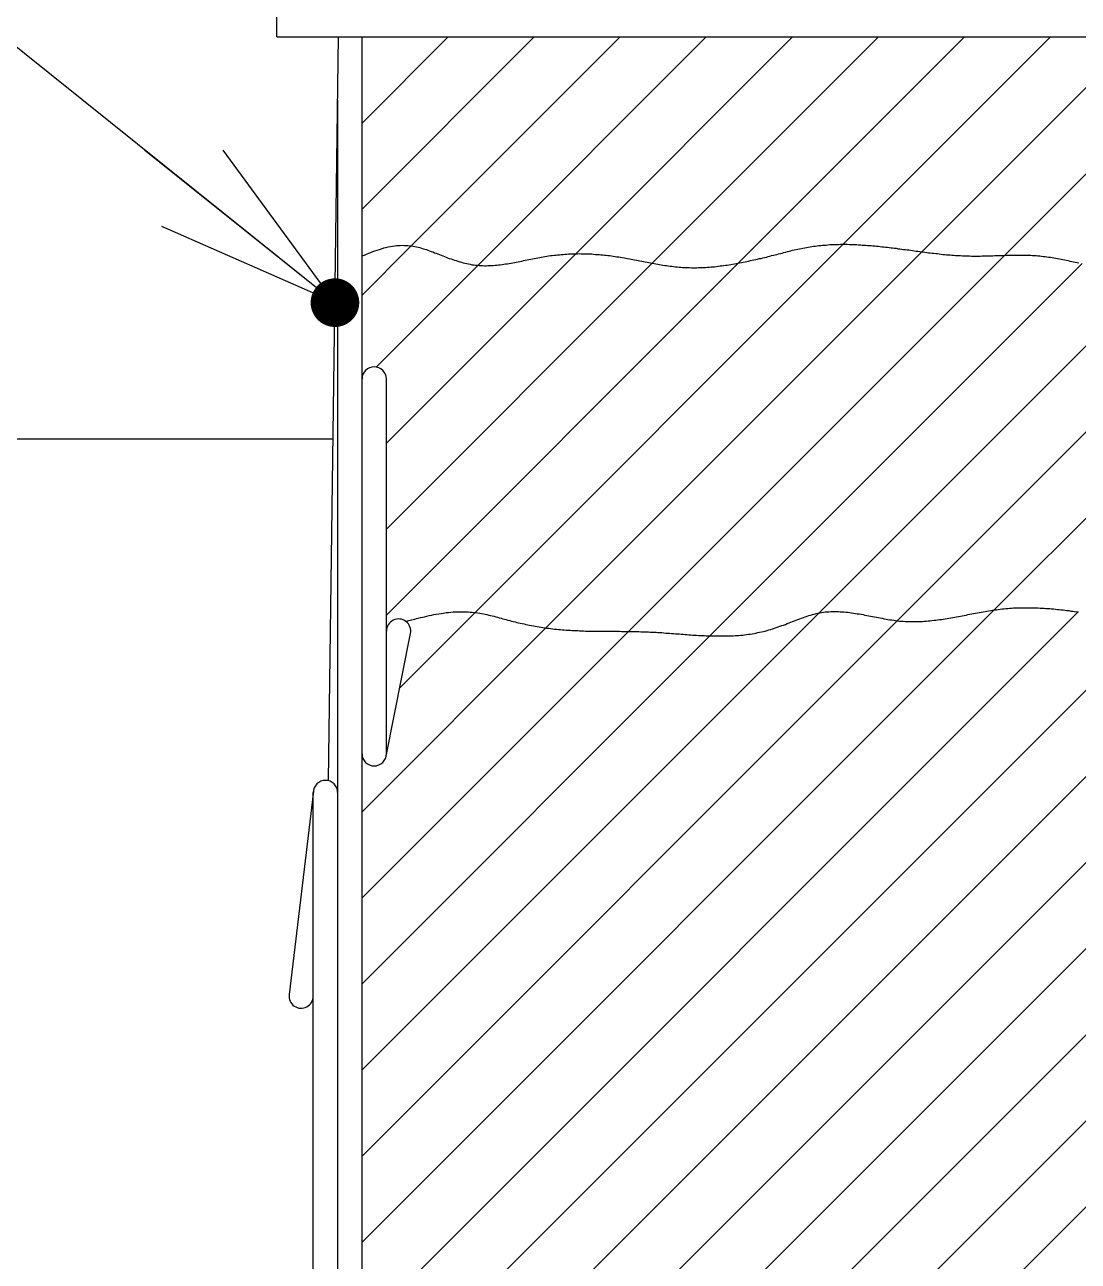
# Model space of a CAD drawing. Extents: x 443 to 1217, y -1921 to -677.
# Drawn here: x 712.98 to 724.5, y -1569.62 to -1556.09 of the extents above; entities that cross this region are included whole.
import ezdxf

# ---------------------------------------------------------------- set-up
doc = ezdxf.new("R2010")
doc.units = 0
doc.header["$MEASUREMENT"] = 0
doc.layers.get('0').update_dxf_attribs({"linetype": 'CONTINUOUS'})
for name, color, linetype in [('2', 2, 'CONTINUOUS'), ('3', 8, 'CONTINUOUS'), ('5', 7, 'CONTINUOUS')]:
    doc.layers.add(name, color=color, linetype=linetype)

msp = doc.modelspace()

# ---------------------------------------------------------------- linework, layer by layer
at = {"color": 7, "linetype": 'Continuous'}
msp.add_line((716.37, -1559.131), (707.864, -1552.312), dxfattribs=at)
at = {"color": 0}
for q in [(714.292, -1557.465), (715.146, -1557.464), (714.477, -1558.299)]:
    msp.add_line((716.37, -1559.131), q, dxfattribs=at)
at = {"color": 0, "const_width": 0.266}
msp.add_lwpolyline([(716.35, -1559.263, 1), (716.391, -1559, 1), (716.35, -1559.263)], format="xyb", dxfattribs=at)
at = {"layer": '2', "color": 8, "linetype": 'Continuous'}
for p, q in [((716.667, -1557.166), (717.609, -1556.224)), ((716.667, -1558.108), (718.551, -1556.224)), ((717.191, -1558.525), (719.493, -1556.224)), ((717.934, -1558.724), (720.434, -1556.224)), ((719.005, -1558.596), (721.376, -1556.224)), ((719.842, -1558.7), (722.318, -1556.224)), ((720.784, -1558.7), (723.26, -1556.224)), ((721.933, -1558.493), (724.202, -1556.224)), ((722.793, -1558.575), (725.144, -1556.224)), ((723.696, -1558.614), (726.086, -1556.224)), ((722.524, -1562.611), (726.685, -1558.45)), ((723.583, -1562.494), (727.624, -1558.453)), ((716.667, -1559.05), (717.191, -1558.525)), ((716.933, -1560.667), (719.005, -1558.596)), ((717.894, -1562.532), (721.933, -1558.493)), ((718.679, -1562.689), (722.793, -1558.575)), ((719.581, -1562.729), (723.696, -1558.614)), ((716.823, -1559.836), (717.934, -1558.724)), ((716.933, -1561.609), (719.842, -1558.7)), ((716.933, -1562.551), (720.784, -1558.7)), ((720.474, -1562.777), (724.547, -1558.704)), ((721.667, -1562.527), (725.516, -1558.677)), ((716.667, -1569.41), (723.583, -1562.494)), ((716.667, -1570.352), (724.504, -1562.515)), ((716.667, -1567.526), (721.667, -1562.527)), ((717.079, -1563.347), (717.894, -1562.532)), ((719.354, -1570.491), (727.305, -1562.54)), ((716.667, -1568.468), (722.524, -1562.611)), ((717.237, -1570.723), (725.329, -1562.632)), ((718.223, -1570.68), (726.354, -1562.549)), ((720.966, -1570.763), (729.055, -1562.674)), ((716.667, -1564.701), (718.679, -1562.689)), ((716.667, -1565.643), (719.581, -1562.729)), ((716.667, -1566.585), (720.474, -1562.777)), ((720.252, -1570.535), (728.053, -1562.734)), ((721.952, -1570.718), (729.055, -1563.616)), ((723.019, -1570.593), (729.055, -1564.558))]:
    msp.add_line(p, q, dxfattribs=at)
at = {"layer": '3', "color": 3, "linetype": 'Continuous'}
for p, q in [((715.735, -1556.224), (715.735, -1552.761)), ((715.735, -1556.224), (729.055, -1556.224)), ((716.299, -1564.359), (716.41, -1556.224)), ((716.667, -1577.003), (716.667, -1556.224)), ((716.401, -1577.003), (716.401, -1556.917)), ((716.933, -1564.067), (716.933, -1559.967)), ((716.931, -1564.093), (717.197, -1562.751)), ((716.135, -1564.475), (715.869, -1566.702)), ((716.134, -1576.479), (716.134, -1564.491))]:
    msp.add_line(p, q, dxfattribs=at)
at = {"layer": '3', "color": 3}
for p, q in [((716.667, -1558.623), (716.673, -1558.619)), ((716.673, -1558.619), (716.681, -1558.615)), ((716.681, -1558.615), (716.693, -1558.611)), ((716.693, -1558.611), (716.707, -1558.605)), ((716.707, -1558.605), (716.723, -1558.597)), ((716.723, -1558.597), (716.743, -1558.591)), ((716.743, -1558.591), (716.763, -1558.581)), ((716.763, -1558.581), (716.785, -1558.573)), ((716.785, -1558.573), (716.807, -1558.565)), ((716.807, -1558.565), (716.831, -1558.557)), ((716.831, -1558.557), (716.857, -1558.549)), ((716.857, -1558.549), (716.881, -1558.541)), ((716.881, -1558.541), (716.905, -1558.533)), ((716.905, -1558.533), (716.929, -1558.527)), ((716.929, -1558.527), (716.953, -1558.521)), ((716.953, -1558.521), (716.977, -1558.517)), ((716.977, -1558.517), (716.999, -1558.513)), ((716.999, -1558.513), (717.021, -1558.509)), ((717.021, -1558.509), (717.043, -1558.507)), ((717.043, -1558.507), (717.065, -1558.505)), ((717.065, -1558.505), (717.085, -1558.505)), ((717.085, -1558.505), (717.107, -1558.503)), ((717.107, -1558.503), (717.127, -1558.505)), ((717.127, -1558.505), (717.147, -1558.505)), ((717.147, -1558.505), (717.167, -1558.507)), ((717.167, -1558.507), (717.187, -1558.509)), ((717.187, -1558.509), (717.207, -1558.511)), ((717.207, -1558.511), (717.225, -1558.513)), ((717.225, -1558.513), (717.245, -1558.517)), ((717.245, -1558.517), (717.263, -1558.521)), ((717.263, -1558.521), (717.281, -1558.525)), ((717.281, -1558.525), (717.299, -1558.529)), ((717.299, -1558.529), (717.319, -1558.535)), ((717.319, -1558.535), (717.336, -1558.541)), ((717.336, -1558.541), (717.354, -1558.545)), ((717.354, -1558.545), (717.372, -1558.551)), ((717.372, -1558.551), (717.388, -1558.557)), ((717.388, -1558.557), (717.406, -1558.565)), ((717.406, -1558.565), (717.424, -1558.571)), ((717.424, -1558.571), (717.442, -1558.577)), ((717.442, -1558.577), (717.46, -1558.585)), ((717.46, -1558.585), (717.478, -1558.591)), ((717.478, -1558.591), (717.496, -1558.599)), ((717.496, -1558.599), (717.514, -1558.605)), ((717.514, -1558.605), (717.532, -1558.613)), ((717.532, -1558.613), (717.55, -1558.619)), ((717.55, -1558.619), (717.568, -1558.627)), ((718.669, -1558.627), (718.689, -1558.623)), ((718.689, -1558.623), (718.709, -1558.621)), ((718.709, -1558.621), (718.729, -1558.617)), ((718.729, -1558.617), (718.749, -1558.615)), ((718.749, -1558.615), (718.769, -1558.613)), ((718.769, -1558.613), (718.787, -1558.611)), ((718.787, -1558.611), (718.807, -1558.609)), ((718.807, -1558.609), (718.827, -1558.607)), ((718.827, -1558.607), (718.847, -1558.605)), ((718.847, -1558.605), (718.867, -1558.603)), ((718.867, -1558.603), (718.887, -1558.601)), ((718.887, -1558.601), (718.907, -1558.601)), ((718.907, -1558.601), (718.925, -1558.599)), ((718.925, -1558.599), (718.945, -1558.599)), ((718.945, -1558.599), (718.965, -1558.597)), ((718.965, -1558.597), (718.985, -1558.597)), ((718.985, -1558.597), (719.005, -1558.597)), ((719.005, -1558.597), (719.025, -1558.597)), ((719.025, -1558.597), (719.045, -1558.595)), ((719.045, -1558.595), (719.063, -1558.597)), ((719.063, -1558.597), (719.083, -1558.597)), ((719.083, -1558.597), (719.103, -1558.597)), ((719.103, -1558.597), (719.123, -1558.597)), ((719.123, -1558.597), (719.143, -1558.597)), ((719.143, -1558.597), (719.163, -1558.599)), ((719.163, -1558.599), (719.183, -1558.599)), ((719.183, -1558.599), (719.201, -1558.601)), ((719.201, -1558.601), (719.221, -1558.603)), ((719.221, -1558.603), (719.241, -1558.603)), ((719.241, -1558.603), (719.261, -1558.605)), ((719.261, -1558.605), (719.281, -1558.607)), ((719.281, -1558.607), (719.301, -1558.609)), ((719.301, -1558.609), (719.319, -1558.611)), ((719.319, -1558.611), (719.338, -1558.613)), ((719.338, -1558.613), (719.358, -1558.615)), ((719.358, -1558.615), (719.378, -1558.617)), ((719.378, -1558.617), (719.396, -1558.621)), ((719.396, -1558.621), (719.416, -1558.623)), ((719.416, -1558.623), (719.436, -1558.625)), ((721.111, -1558.627), (721.129, -1558.623)), ((721.129, -1558.623), (721.149, -1558.617)), ((721.149, -1558.617), (721.169, -1558.613)), ((721.169, -1558.613), (721.187, -1558.607)), ((721.187, -1558.607), (721.207, -1558.603)), ((721.207, -1558.603), (721.225, -1558.599)), ((721.225, -1558.599), (721.245, -1558.593)), ((721.245, -1558.593), (721.263, -1558.589)), ((721.263, -1558.589), (721.283, -1558.583)), ((721.283, -1558.583), (721.303, -1558.579)), ((721.303, -1558.579), (721.321, -1558.573)), ((721.321, -1558.573), (721.341, -1558.569)), ((721.341, -1558.569), (721.358, -1558.565)), ((721.358, -1558.565), (721.378, -1558.559)), ((721.378, -1558.559), (721.396, -1558.555)), ((721.396, -1558.555), (721.416, -1558.551)), ((721.416, -1558.551), (721.436, -1558.547)), ((721.436, -1558.547), (721.454, -1558.543)), ((721.454, -1558.543), (721.474, -1558.539)), ((721.474, -1558.539), (721.492, -1558.535)), ((721.492, -1558.535), (721.512, -1558.531)), ((721.512, -1558.531), (721.532, -1558.527)), ((721.532, -1558.527), (721.55, -1558.525)), ((721.55, -1558.525), (721.57, -1558.521)), ((721.57, -1558.521), (721.59, -1558.517)), ((721.59, -1558.517), (721.608, -1558.515)), ((721.608, -1558.515), (721.628, -1558.513)), ((721.628, -1558.513), (721.648, -1558.509)), ((721.648, -1558.509), (721.666, -1558.507)), ((721.666, -1558.507), (721.686, -1558.505)), ((721.686, -1558.505), (721.706, -1558.503)), ((721.706, -1558.503), (721.726, -1558.501)), ((721.726, -1558.501), (721.744, -1558.501)), ((721.744, -1558.501), (721.764, -1558.499)), ((721.764, -1558.499), (721.784, -1558.497)), ((721.784, -1558.497), (721.804, -1558.497)), ((721.804, -1558.497), (721.824, -1558.495)), ((721.824, -1558.495), (721.842, -1558.495)), ((721.842, -1558.495), (721.862, -1558.495)), ((721.862, -1558.495), (721.882, -1558.495)), ((721.882, -1558.495), (721.902, -1558.493)), ((721.902, -1558.493), (721.922, -1558.493)), ((721.922, -1558.493), (721.942, -1558.493)), ((721.942, -1558.493), (721.96, -1558.493)), ((721.96, -1558.493), (721.98, -1558.493)), ((721.98, -1558.493), (722, -1558.495)), ((722, -1558.495), (722.02, -1558.495)), ((722.02, -1558.495), (722.04, -1558.495)), ((722.04, -1558.495), (722.06, -1558.497)), ((722.06, -1558.497), (722.08, -1558.497)), ((722.08, -1558.497), (722.1, -1558.499)), ((722.1, -1558.499), (722.12, -1558.499)), ((722.12, -1558.499), (722.138, -1558.501)), ((722.138, -1558.501), (722.158, -1558.501)), ((722.158, -1558.501), (722.178, -1558.503)), ((722.178, -1558.503), (722.198, -1558.505)), ((722.198, -1558.505), (722.218, -1558.507)), ((722.218, -1558.507), (722.238, -1558.507)), ((722.238, -1558.507), (722.258, -1558.509)), ((722.258, -1558.509), (722.278, -1558.511)), ((722.278, -1558.511), (722.298, -1558.513)), ((722.298, -1558.513), (722.318, -1558.515)), ((722.318, -1558.515), (722.336, -1558.517)), ((722.336, -1558.517), (722.355, -1558.519)), ((722.355, -1558.519), (722.375, -1558.521)), ((722.375, -1558.521), (722.395, -1558.523)), ((722.395, -1558.523), (722.415, -1558.525)), ((722.415, -1558.525), (722.435, -1558.529)), ((722.435, -1558.529), (722.455, -1558.531)), ((722.455, -1558.531), (722.473, -1558.533)), ((722.473, -1558.533), (722.493, -1558.535)), ((722.493, -1558.535), (722.513, -1558.537)), ((722.513, -1558.537), (722.533, -1558.541)), ((722.533, -1558.541), (722.553, -1558.543)), ((722.553, -1558.543), (722.573, -1558.545)), ((722.573, -1558.545), (722.591, -1558.549)), ((722.591, -1558.549), (722.611, -1558.551)), ((722.611, -1558.551), (722.631, -1558.553)), ((722.631, -1558.553), (722.651, -1558.555)), ((722.651, -1558.555), (722.671, -1558.559)), ((722.671, -1558.559), (722.689, -1558.561)), ((722.689, -1558.561), (722.709, -1558.563)), ((722.709, -1558.563), (722.729, -1558.567)), ((722.729, -1558.567), (722.749, -1558.569)), ((722.749, -1558.569), (722.769, -1558.571)), ((722.769, -1558.571), (722.787, -1558.575)), ((722.787, -1558.575), (722.807, -1558.577)), ((722.807, -1558.577), (722.827, -1558.579)), ((722.827, -1558.579), (722.847, -1558.581)), ((722.847, -1558.581), (722.865, -1558.585)), ((722.865, -1558.585), (722.885, -1558.587)), ((722.885, -1558.587), (722.905, -1558.589)), ((722.905, -1558.589), (722.925, -1558.591)), ((722.925, -1558.591), (722.945, -1558.593)), ((722.945, -1558.593), (722.963, -1558.595)), ((722.963, -1558.595), (722.983, -1558.599)), ((722.983, -1558.599), (723.003, -1558.601)), ((723.003, -1558.601), (723.023, -1558.603)), ((723.023, -1558.603), (723.041, -1558.605)), ((723.041, -1558.605), (723.061, -1558.607)), ((723.061, -1558.607), (723.081, -1558.607)), ((723.081, -1558.607), (723.101, -1558.609)), ((723.101, -1558.609), (723.119, -1558.611)), ((723.119, -1558.611), (723.139, -1558.613)), ((723.139, -1558.613), (723.159, -1558.615)), ((723.159, -1558.615), (723.179, -1558.615)), ((723.179, -1558.615), (723.199, -1558.617)), ((723.199, -1558.617), (723.217, -1558.617)), ((723.217, -1558.617), (723.237, -1558.619)), ((723.237, -1558.619), (723.257, -1558.619)), ((723.257, -1558.619), (723.277, -1558.621)), ((723.277, -1558.621), (723.297, -1558.621)), ((723.297, -1558.621), (723.315, -1558.621)), ((723.315, -1558.621), (723.335, -1558.623)), ((723.335, -1558.623), (723.355, -1558.623)), ((723.355, -1558.623), (723.374, -1558.623)), ((723.374, -1558.623), (723.394, -1558.623)), ((723.394, -1558.623), (723.412, -1558.623)), ((723.412, -1558.623), (723.432, -1558.623)), ((723.432, -1558.623), (723.452, -1558.621)), ((723.452, -1558.621), (723.472, -1558.621)), ((723.472, -1558.621), (723.492, -1558.621)), ((723.492, -1558.621), (723.512, -1558.621)), ((723.512, -1558.621), (723.532, -1558.619)), ((723.532, -1558.619), (723.55, -1558.619)), ((723.55, -1558.619), (723.57, -1558.619)), ((723.57, -1558.619), (723.59, -1558.617)), ((723.59, -1558.617), (723.61, -1558.617)), ((723.61, -1558.617), (723.63, -1558.617)), ((723.63, -1558.617), (723.65, -1558.615)), ((723.65, -1558.615), (723.67, -1558.615)), ((723.67, -1558.615), (723.688, -1558.615)), ((723.688, -1558.615), (723.708, -1558.613)), ((723.708, -1558.613), (723.728, -1558.613)), ((723.728, -1558.613), (723.748, -1558.613)), ((723.748, -1558.613), (723.768, -1558.613)), ((723.768, -1558.613), (723.788, -1558.611)), ((723.788, -1558.611), (723.808, -1558.611)), ((723.808, -1558.611), (723.826, -1558.611)), ((723.826, -1558.611), (723.846, -1558.611)), ((723.846, -1558.611), (723.866, -1558.611)), ((723.866, -1558.611), (723.886, -1558.611)), ((723.886, -1558.611), (723.906, -1558.611)), ((723.906, -1558.611), (723.926, -1558.611)), ((723.926, -1558.611), (723.944, -1558.613)), ((723.944, -1558.613), (723.964, -1558.613)), ((723.964, -1558.613), (723.984, -1558.613)), ((723.984, -1558.613), (724.004, -1558.615)), ((724.004, -1558.615), (724.024, -1558.615)), ((724.024, -1558.615), (724.044, -1558.617)), ((724.044, -1558.617), (724.062, -1558.619)), ((724.062, -1558.619), (724.082, -1558.621)), ((724.082, -1558.621), (724.102, -1558.623)), ((724.102, -1558.623), (724.122, -1558.625)), ((717.568, -1558.627), (717.586, -1558.633)), ((717.586, -1558.633), (717.604, -1558.641)), ((717.604, -1558.641), (717.622, -1558.647)), ((717.622, -1558.647), (717.642, -1558.652)), ((717.642, -1558.652), (717.66, -1558.66)), ((717.66, -1558.66), (717.678, -1558.666)), ((717.678, -1558.666), (717.698, -1558.672)), ((717.698, -1558.672), (717.716, -1558.678)), ((717.716, -1558.678), (717.736, -1558.684)), ((717.736, -1558.684), (717.754, -1558.69)), ((717.754, -1558.69), (717.774, -1558.694)), ((717.774, -1558.694), (717.792, -1558.7)), ((717.792, -1558.7), (717.812, -1558.704)), ((717.812, -1558.704), (717.832, -1558.708)), ((717.832, -1558.708), (717.85, -1558.712)), ((717.85, -1558.712), (717.87, -1558.716)), ((717.87, -1558.716), (717.89, -1558.718)), ((717.89, -1558.718), (717.908, -1558.72)), ((717.908, -1558.72), (717.928, -1558.722)), ((717.928, -1558.722), (717.948, -1558.724)), ((717.948, -1558.724), (717.966, -1558.726)), ((717.966, -1558.726), (717.986, -1558.726)), ((717.986, -1558.726), (718.006, -1558.728)), ((718.006, -1558.728), (718.024, -1558.728)), ((718.024, -1558.728), (718.044, -1558.726)), ((718.044, -1558.726), (718.064, -1558.726)), ((718.064, -1558.726), (718.084, -1558.726)), ((718.084, -1558.726), (718.102, -1558.724)), ((718.102, -1558.724), (718.122, -1558.722)), ((718.122, -1558.722), (718.142, -1558.72)), ((718.142, -1558.72), (718.16, -1558.718)), ((718.16, -1558.718), (718.18, -1558.716)), ((718.18, -1558.716), (718.2, -1558.714)), ((718.2, -1558.714), (718.22, -1558.712)), ((718.22, -1558.712), (718.238, -1558.708)), ((718.238, -1558.708), (718.258, -1558.706)), ((718.258, -1558.706), (718.278, -1558.702)), ((718.278, -1558.702), (718.298, -1558.698)), ((718.298, -1558.698), (718.318, -1558.696)), ((718.318, -1558.696), (718.335, -1558.692)), ((718.335, -1558.692), (718.355, -1558.688)), ((718.355, -1558.688), (718.375, -1558.684)), ((718.375, -1558.684), (718.395, -1558.68)), ((718.395, -1558.68), (718.415, -1558.676)), ((718.415, -1558.676), (718.433, -1558.672)), ((718.433, -1558.672), (718.453, -1558.668)), ((718.453, -1558.668), (718.473, -1558.664)), ((718.473, -1558.664), (718.493, -1558.66)), ((718.493, -1558.66), (718.513, -1558.656)), ((718.513, -1558.656), (718.531, -1558.652)), ((718.531, -1558.652), (718.551, -1558.648)), ((718.551, -1558.648), (718.571, -1558.645)), ((718.571, -1558.645), (718.591, -1558.641)), ((718.591, -1558.641), (718.611, -1558.637)), ((718.611, -1558.637), (718.631, -1558.633)), ((718.631, -1558.633), (718.649, -1558.631)), ((718.649, -1558.631), (718.669, -1558.627)), ((719.436, -1558.625), (719.456, -1558.629)), ((719.456, -1558.629), (719.476, -1558.631)), ((719.476, -1558.631), (719.494, -1558.635)), ((719.494, -1558.635), (719.514, -1558.639)), ((719.514, -1558.639), (719.534, -1558.641)), ((719.534, -1558.641), (719.552, -1558.645)), ((719.552, -1558.645), (719.572, -1558.648)), ((719.572, -1558.648), (719.592, -1558.652)), ((719.592, -1558.652), (719.612, -1558.656)), ((719.612, -1558.656), (719.63, -1558.658)), ((719.63, -1558.658), (719.65, -1558.662)), ((719.65, -1558.662), (719.67, -1558.666)), ((719.67, -1558.666), (719.688, -1558.67)), ((719.688, -1558.67), (719.708, -1558.674)), ((719.708, -1558.674), (719.728, -1558.678)), ((719.728, -1558.678), (719.748, -1558.682)), ((719.748, -1558.682), (719.766, -1558.686)), ((719.766, -1558.686), (719.786, -1558.69)), ((719.786, -1558.69), (719.806, -1558.692)), ((719.806, -1558.692), (719.824, -1558.696)), ((719.824, -1558.696), (719.844, -1558.7)), ((719.844, -1558.7), (719.864, -1558.704)), ((719.864, -1558.704), (719.882, -1558.708)), ((719.882, -1558.708), (719.902, -1558.71)), ((719.902, -1558.71), (719.922, -1558.714)), ((719.922, -1558.714), (719.94, -1558.718)), ((719.94, -1558.718), (719.96, -1558.72)), ((719.96, -1558.72), (719.98, -1558.724)), ((719.98, -1558.724), (720, -1558.726)), ((720, -1558.726), (720.018, -1558.73)), ((720.018, -1558.73), (720.038, -1558.732)), ((720.038, -1558.732), (720.058, -1558.734)), ((720.058, -1558.734), (720.076, -1558.736)), ((720.076, -1558.736), (720.096, -1558.738)), ((720.096, -1558.738), (720.116, -1558.74)), ((720.116, -1558.74), (720.136, -1558.742)), ((720.136, -1558.742), (720.154, -1558.744)), ((720.154, -1558.744), (720.174, -1558.746)), ((720.174, -1558.746), (720.194, -1558.746)), ((720.194, -1558.746), (720.214, -1558.748)), ((720.214, -1558.748), (720.232, -1558.748)), ((720.232, -1558.748), (720.252, -1558.748)), ((720.252, -1558.748), (720.272, -1558.75)), ((720.272, -1558.75), (720.292, -1558.75)), ((720.292, -1558.75), (720.31, -1558.75)), ((720.31, -1558.75), (720.33, -1558.75)), ((720.33, -1558.75), (720.349, -1558.748)), ((720.349, -1558.748), (720.369, -1558.748)), ((720.369, -1558.748), (720.389, -1558.748)), ((720.389, -1558.748), (720.407, -1558.746)), ((720.407, -1558.746), (720.427, -1558.746)), ((720.427, -1558.746), (720.447, -1558.744)), ((720.447, -1558.744), (720.467, -1558.742)), ((720.467, -1558.742), (720.487, -1558.74)), ((720.487, -1558.74), (720.505, -1558.74)), ((720.505, -1558.74), (720.525, -1558.738)), ((720.525, -1558.738), (720.545, -1558.736)), ((720.545, -1558.736), (720.565, -1558.732)), ((720.565, -1558.732), (720.585, -1558.73)), ((720.585, -1558.73), (720.603, -1558.728)), ((720.603, -1558.728), (720.623, -1558.726)), ((720.623, -1558.726), (720.643, -1558.722)), ((720.643, -1558.722), (720.663, -1558.72)), ((720.663, -1558.72), (720.683, -1558.716)), ((720.683, -1558.716), (720.701, -1558.714)), ((720.701, -1558.714), (720.721, -1558.71)), ((720.721, -1558.71), (720.741, -1558.708)), ((720.741, -1558.708), (720.761, -1558.704)), ((720.761, -1558.704), (720.781, -1558.7)), ((720.781, -1558.7), (720.799, -1558.696)), ((720.799, -1558.696), (720.819, -1558.692)), ((720.819, -1558.692), (720.839, -1558.688)), ((720.839, -1558.688), (720.859, -1558.684)), ((720.859, -1558.684), (720.877, -1558.68)), ((720.877, -1558.68), (720.897, -1558.676)), ((720.897, -1558.676), (720.917, -1558.672)), ((720.917, -1558.672), (720.937, -1558.668)), ((720.937, -1558.668), (720.955, -1558.664)), ((720.955, -1558.664), (720.975, -1558.66)), ((720.975, -1558.66), (720.995, -1558.654)), ((720.995, -1558.654), (721.013, -1558.65)), ((721.013, -1558.65), (721.033, -1558.647)), ((721.033, -1558.647), (721.053, -1558.641)), ((721.053, -1558.641), (721.071, -1558.637)), ((721.071, -1558.637), (721.091, -1558.633)), ((721.091, -1558.633), (721.111, -1558.627)), ((724.122, -1558.625), (724.142, -1558.627)), ((724.142, -1558.627), (724.16, -1558.629)), ((724.16, -1558.629), (724.18, -1558.633)), ((724.18, -1558.633), (724.2, -1558.635)), ((724.2, -1558.635), (724.22, -1558.639)), ((724.22, -1558.639), (724.238, -1558.641)), ((724.238, -1558.641), (724.258, -1558.645)), ((724.258, -1558.645), (724.278, -1558.648)), ((724.278, -1558.648), (724.298, -1558.652)), ((724.298, -1558.652), (724.316, -1558.654)), ((724.316, -1558.654), (724.336, -1558.658)), ((724.336, -1558.658), (724.356, -1558.662)), ((724.356, -1558.662), (724.373, -1558.666)), ((724.373, -1558.666), (724.393, -1558.67)), ((724.393, -1558.67), (724.413, -1558.676)), ((724.413, -1558.676), (724.433, -1558.68)), ((724.433, -1558.68), (724.451, -1558.684)), ((724.451, -1558.684), (724.471, -1558.688)), ((724.471, -1558.688), (724.491, -1558.692)), ((724.491, -1558.692), (724.509, -1558.696)), ((717.428, -1562.551), (717.454, -1562.545)), ((717.454, -1562.545), (717.48, -1562.541)), ((717.48, -1562.541), (717.506, -1562.535)), ((717.506, -1562.535), (717.534, -1562.531)), ((717.534, -1562.531), (717.56, -1562.527)), ((717.56, -1562.527), (717.586, -1562.523)), ((717.586, -1562.523), (717.612, -1562.521)), ((717.612, -1562.521), (717.638, -1562.517)), ((717.638, -1562.517), (717.664, -1562.515)), ((717.664, -1562.515), (717.688, -1562.515)), ((717.688, -1562.515), (717.714, -1562.513)), ((717.714, -1562.513), (717.738, -1562.513)), ((717.738, -1562.513), (717.76, -1562.513)), ((717.76, -1562.513), (717.784, -1562.513)), ((717.784, -1562.513), (717.806, -1562.513)), ((717.806, -1562.513), (717.828, -1562.515)), ((717.828, -1562.515), (717.85, -1562.517)), ((717.85, -1562.517), (717.872, -1562.519)), ((717.872, -1562.519), (717.894, -1562.521)), ((717.894, -1562.521), (717.914, -1562.523)), ((717.914, -1562.523), (717.934, -1562.525)), ((717.934, -1562.525), (717.956, -1562.529)), ((717.956, -1562.529), (717.976, -1562.533)), ((717.976, -1562.533), (717.996, -1562.537)), ((717.996, -1562.537), (718.016, -1562.541)), ((718.016, -1562.541), (718.034, -1562.545)), ((718.034, -1562.545), (718.054, -1562.549)), ((721.576, -1562.549), (721.596, -1562.543)), ((721.596, -1562.543), (721.616, -1562.539)), ((721.616, -1562.539), (721.636, -1562.533)), ((721.636, -1562.533), (721.656, -1562.529)), ((721.656, -1562.529), (721.676, -1562.525)), ((721.676, -1562.525), (721.696, -1562.521)), ((721.696, -1562.521), (721.716, -1562.519)), ((721.716, -1562.519), (721.736, -1562.515)), ((721.736, -1562.515), (721.756, -1562.513)), ((721.756, -1562.513), (721.776, -1562.513)), ((721.776, -1562.513), (721.798, -1562.511)), ((721.798, -1562.511), (721.818, -1562.511)), ((721.818, -1562.511), (721.838, -1562.511)), ((721.838, -1562.511), (721.858, -1562.511)), ((721.858, -1562.511), (721.88, -1562.511)), ((721.88, -1562.511), (721.9, -1562.513)), ((721.9, -1562.513), (721.92, -1562.513)), ((721.92, -1562.513), (721.94, -1562.515)), ((721.94, -1562.515), (721.962, -1562.517)), ((721.962, -1562.517), (721.982, -1562.519)), ((721.982, -1562.519), (722.004, -1562.521)), ((722.004, -1562.521), (722.024, -1562.525)), ((722.024, -1562.525), (722.044, -1562.527)), ((722.044, -1562.527), (722.066, -1562.531)), ((722.066, -1562.531), (722.086, -1562.535)), ((722.086, -1562.535), (722.108, -1562.537)), ((722.108, -1562.537), (722.128, -1562.541)), ((722.128, -1562.541), (722.15, -1562.545)), ((722.15, -1562.545), (722.17, -1562.549)), ((723.277, -1562.549), (723.297, -1562.545)), ((723.297, -1562.545), (723.319, -1562.541)), ((723.319, -1562.541), (723.339, -1562.537)), ((723.339, -1562.537), (723.358, -1562.533)), ((723.358, -1562.533), (723.38, -1562.529)), ((723.38, -1562.529), (723.4, -1562.525)), ((723.4, -1562.525), (723.42, -1562.521)), ((723.42, -1562.521), (723.442, -1562.517)), ((723.442, -1562.517), (723.462, -1562.513)), ((723.462, -1562.513), (723.484, -1562.511)), ((723.484, -1562.511), (723.504, -1562.507)), ((723.504, -1562.507), (723.524, -1562.503)), ((723.524, -1562.503), (723.546, -1562.499)), ((723.546, -1562.499), (723.566, -1562.497)), ((723.566, -1562.497), (723.586, -1562.493)), ((723.586, -1562.493), (723.608, -1562.491)), ((723.608, -1562.491), (723.628, -1562.487)), ((723.628, -1562.487), (723.65, -1562.485)), ((723.65, -1562.485), (723.67, -1562.483)), ((723.67, -1562.483), (723.69, -1562.481)), ((723.69, -1562.481), (723.712, -1562.479)), ((723.712, -1562.479), (723.732, -1562.477)), ((723.732, -1562.477), (723.754, -1562.475)), ((723.754, -1562.475), (723.774, -1562.473)), ((723.774, -1562.473), (723.794, -1562.471)), ((723.794, -1562.471), (723.816, -1562.471)), ((723.816, -1562.471), (723.836, -1562.469)), ((723.836, -1562.469), (723.858, -1562.469)), ((723.858, -1562.469), (723.878, -1562.469)), ((723.878, -1562.469), (723.9, -1562.469)), ((723.9, -1562.469), (723.92, -1562.469)), ((723.92, -1562.469), (723.94, -1562.469)), ((723.94, -1562.469), (723.962, -1562.469)), ((723.962, -1562.469), (723.982, -1562.469)), ((723.982, -1562.469), (724.004, -1562.469)), ((724.004, -1562.469), (724.024, -1562.469)), ((724.024, -1562.469), (724.046, -1562.471)), ((724.046, -1562.471), (724.066, -1562.471)), ((724.066, -1562.471), (724.088, -1562.473)), ((724.088, -1562.473), (724.108, -1562.473)), ((724.108, -1562.473), (724.13, -1562.475)), ((724.13, -1562.475), (724.15, -1562.477)), ((724.15, -1562.477), (724.172, -1562.477)), ((724.172, -1562.477), (724.192, -1562.479)), ((724.192, -1562.479), (724.212, -1562.481)), ((724.212, -1562.481), (724.234, -1562.483)), ((724.234, -1562.483), (724.254, -1562.485)), ((724.254, -1562.485), (724.276, -1562.487)), ((724.276, -1562.487), (724.296, -1562.489)), ((724.296, -1562.489), (724.318, -1562.491)), ((724.318, -1562.491), (724.338, -1562.493)), ((724.338, -1562.493), (724.36, -1562.497)), ((724.36, -1562.497), (724.379, -1562.499)), ((724.379, -1562.499), (724.401, -1562.501)), ((724.401, -1562.501), (724.421, -1562.505)), ((724.421, -1562.505), (724.443, -1562.507)), ((724.443, -1562.507), (724.463, -1562.509)), ((724.463, -1562.509), (724.485, -1562.513)), ((724.485, -1562.513), (724.505, -1562.515)), ((717.147, -1562.619), (717.151, -1562.617)), ((717.151, -1562.617), (717.159, -1562.615)), ((717.159, -1562.615), (717.169, -1562.611)), ((717.169, -1562.611), (717.179, -1562.609)), ((717.179, -1562.609), (717.193, -1562.605)), ((717.193, -1562.605), (717.209, -1562.601)), ((717.209, -1562.601), (717.225, -1562.597)), ((717.225, -1562.597), (717.243, -1562.593)), ((717.243, -1562.593), (717.263, -1562.587)), ((717.263, -1562.587), (717.283, -1562.583)), ((717.283, -1562.583), (717.305, -1562.577)), ((717.305, -1562.577), (717.328, -1562.571)), ((717.328, -1562.571), (717.352, -1562.567)), ((717.352, -1562.567), (717.376, -1562.561)), ((717.376, -1562.561), (717.402, -1562.555)), ((717.402, -1562.555), (717.428, -1562.551)), ((718.054, -1562.549), (718.074, -1562.553)), ((718.074, -1562.553), (718.092, -1562.559)), ((718.092, -1562.559), (718.112, -1562.563)), ((718.112, -1562.563), (718.13, -1562.567)), ((718.13, -1562.567), (718.15, -1562.573)), ((718.15, -1562.573), (718.168, -1562.579)), ((718.168, -1562.579), (718.188, -1562.583)), ((718.188, -1562.583), (718.206, -1562.589)), ((718.206, -1562.589), (718.226, -1562.593)), ((718.226, -1562.593), (718.244, -1562.599)), ((718.244, -1562.599), (718.264, -1562.605)), ((718.264, -1562.605), (718.284, -1562.609)), ((718.284, -1562.609), (718.302, -1562.615)), ((718.302, -1562.615), (718.322, -1562.619)), ((718.322, -1562.619), (718.341, -1562.625)), ((718.341, -1562.625), (718.361, -1562.629)), ((718.361, -1562.629), (718.379, -1562.635)), ((718.379, -1562.635), (718.399, -1562.639)), ((718.399, -1562.639), (718.421, -1562.643)), ((718.421, -1562.643), (718.441, -1562.647)), ((718.441, -1562.647), (718.461, -1562.653)), ((718.461, -1562.653), (718.481, -1562.657)), ((718.481, -1562.657), (718.501, -1562.661)), ((718.501, -1562.661), (718.521, -1562.665)), ((718.521, -1562.665), (718.543, -1562.668)), ((718.543, -1562.668), (718.563, -1562.672)), ((718.563, -1562.672), (718.585, -1562.676)), ((718.585, -1562.676), (718.605, -1562.678)), ((718.605, -1562.678), (718.625, -1562.682)), ((721.199, -1562.686), (721.219, -1562.68)), ((721.219, -1562.68), (721.239, -1562.672)), ((721.239, -1562.672), (721.259, -1562.665)), ((721.259, -1562.665), (721.279, -1562.659)), ((721.279, -1562.659), (721.299, -1562.651)), ((721.299, -1562.651), (721.319, -1562.643)), ((721.319, -1562.643), (721.339, -1562.635)), ((721.339, -1562.635), (721.358, -1562.627)), ((721.358, -1562.627), (721.378, -1562.619)), ((721.378, -1562.619), (721.398, -1562.613)), ((721.398, -1562.613), (721.416, -1562.605)), ((721.416, -1562.605), (721.436, -1562.597)), ((721.436, -1562.597), (721.456, -1562.589)), ((721.456, -1562.589), (721.476, -1562.583)), ((721.476, -1562.583), (721.496, -1562.575)), ((721.496, -1562.575), (721.516, -1562.569)), ((721.516, -1562.569), (721.536, -1562.561)), ((721.536, -1562.561), (721.556, -1562.555)), ((721.556, -1562.555), (721.576, -1562.549)), ((722.17, -1562.549), (722.19, -1562.553)), ((722.19, -1562.553), (722.212, -1562.557)), ((722.212, -1562.557), (722.232, -1562.561)), ((722.232, -1562.561), (722.254, -1562.565)), ((722.254, -1562.565), (722.274, -1562.569)), ((722.274, -1562.569), (722.296, -1562.573)), ((722.296, -1562.573), (722.316, -1562.577)), ((722.316, -1562.577), (722.338, -1562.581)), ((722.338, -1562.581), (722.359, -1562.585)), ((722.359, -1562.585), (722.379, -1562.589)), ((722.379, -1562.589), (722.401, -1562.593)), ((722.401, -1562.593), (722.421, -1562.597)), ((722.421, -1562.597), (722.443, -1562.601)), ((722.443, -1562.601), (722.463, -1562.603)), ((722.463, -1562.603), (722.485, -1562.607)), ((722.485, -1562.607), (722.505, -1562.609)), ((722.505, -1562.609), (722.527, -1562.611)), ((722.527, -1562.611), (722.547, -1562.615)), ((722.547, -1562.615), (722.569, -1562.617)), ((722.569, -1562.617), (722.589, -1562.617)), ((722.589, -1562.617), (722.611, -1562.619)), ((722.611, -1562.619), (722.631, -1562.621)), ((722.631, -1562.621), (722.653, -1562.621)), ((722.653, -1562.621), (722.673, -1562.621)), ((722.673, -1562.621), (722.695, -1562.621)), ((722.695, -1562.621), (722.715, -1562.621)), ((722.715, -1562.621), (722.737, -1562.621)), ((722.737, -1562.621), (722.757, -1562.621)), ((722.757, -1562.621), (722.777, -1562.619)), ((722.777, -1562.619), (722.799, -1562.619)), ((722.799, -1562.619), (722.819, -1562.617)), ((722.819, -1562.617), (722.841, -1562.615)), ((722.841, -1562.615), (722.861, -1562.613)), ((722.861, -1562.613), (722.883, -1562.611)), ((722.883, -1562.611), (722.903, -1562.609)), ((722.903, -1562.609), (722.923, -1562.607)), ((722.923, -1562.607), (722.945, -1562.605)), ((722.945, -1562.605), (722.965, -1562.603)), ((722.965, -1562.603), (722.987, -1562.599)), ((722.987, -1562.599), (723.007, -1562.597)), ((723.007, -1562.597), (723.027, -1562.593)), ((723.027, -1562.593), (723.049, -1562.589)), ((723.049, -1562.589), (723.069, -1562.587)), ((723.069, -1562.587), (723.089, -1562.583)), ((723.089, -1562.583), (723.111, -1562.579)), ((723.111, -1562.579), (723.131, -1562.575)), ((723.131, -1562.575), (723.153, -1562.573)), ((723.153, -1562.573), (723.173, -1562.569)), ((723.173, -1562.569), (723.193, -1562.565)), ((723.193, -1562.565), (723.215, -1562.561)), ((723.215, -1562.561), (723.235, -1562.557)), ((723.235, -1562.557), (723.255, -1562.553)), ((723.255, -1562.553), (723.277, -1562.549)), ((718.625, -1562.682), (718.647, -1562.686)), ((718.647, -1562.686), (718.667, -1562.688)), ((718.667, -1562.688), (718.689, -1562.692)), ((718.689, -1562.692), (718.711, -1562.694)), ((718.711, -1562.694), (718.731, -1562.698)), ((718.731, -1562.698), (718.753, -1562.7)), ((718.753, -1562.7), (718.773, -1562.702)), ((718.773, -1562.702), (718.795, -1562.704)), ((718.795, -1562.704), (718.815, -1562.706)), ((718.815, -1562.706), (718.837, -1562.708)), ((718.837, -1562.708), (718.859, -1562.71)), ((718.859, -1562.71), (718.879, -1562.712)), ((718.879, -1562.712), (718.901, -1562.714)), ((718.901, -1562.714), (718.921, -1562.716)), ((718.921, -1562.716), (718.943, -1562.716)), ((718.943, -1562.716), (718.963, -1562.718)), ((718.963, -1562.718), (718.985, -1562.72)), ((718.985, -1562.72), (719.005, -1562.72)), ((719.005, -1562.72), (719.027, -1562.72)), ((719.027, -1562.72), (719.047, -1562.722)), ((719.047, -1562.722), (719.069, -1562.722)), ((719.069, -1562.722), (719.089, -1562.722)), ((719.089, -1562.722), (719.111, -1562.724)), ((719.111, -1562.724), (719.131, -1562.724)), ((719.131, -1562.724), (719.153, -1562.724)), ((719.153, -1562.724), (719.173, -1562.724)), ((719.173, -1562.724), (719.193, -1562.724)), ((719.193, -1562.724), (719.215, -1562.724)), ((719.215, -1562.724), (719.235, -1562.726)), ((719.235, -1562.726), (719.257, -1562.726)), ((719.257, -1562.726), (719.277, -1562.726)), ((719.277, -1562.726), (719.299, -1562.726)), ((719.299, -1562.726), (719.319, -1562.726)), ((719.319, -1562.726), (719.34, -1562.726)), ((719.34, -1562.726), (719.36, -1562.726)), ((719.36, -1562.726), (719.38, -1562.726)), ((719.38, -1562.726), (719.402, -1562.726)), ((719.402, -1562.726), (719.422, -1562.726)), ((719.422, -1562.726), (719.444, -1562.726)), ((719.444, -1562.726), (719.464, -1562.726)), ((719.464, -1562.726), (719.486, -1562.726)), ((719.486, -1562.726), (719.506, -1562.728)), ((719.506, -1562.728), (719.526, -1562.728)), ((719.526, -1562.728), (719.548, -1562.728)), ((719.548, -1562.728), (719.568, -1562.728)), ((719.568, -1562.728), (719.59, -1562.728)), ((719.59, -1562.728), (719.61, -1562.728)), ((719.61, -1562.728), (719.632, -1562.73)), ((719.632, -1562.73), (719.652, -1562.73)), ((719.652, -1562.73), (719.674, -1562.73)), ((719.674, -1562.73), (719.694, -1562.73)), ((719.694, -1562.73), (719.716, -1562.732)), ((719.716, -1562.732), (719.736, -1562.732)), ((719.736, -1562.732), (719.758, -1562.734)), ((719.758, -1562.734), (719.778, -1562.734)), ((719.778, -1562.734), (719.8, -1562.734)), ((719.8, -1562.734), (719.82, -1562.736)), ((719.82, -1562.736), (719.842, -1562.736)), ((719.842, -1562.736), (719.862, -1562.738)), ((719.862, -1562.738), (719.884, -1562.738)), ((719.884, -1562.738), (719.904, -1562.74)), ((719.904, -1562.74), (719.926, -1562.742)), ((719.926, -1562.742), (719.948, -1562.742)), ((719.948, -1562.742), (719.968, -1562.744)), ((719.968, -1562.744), (719.99, -1562.746)), ((719.99, -1562.746), (720.01, -1562.746)), ((720.01, -1562.746), (720.032, -1562.748)), ((720.032, -1562.748), (720.052, -1562.75)), ((720.052, -1562.75), (720.074, -1562.752)), ((720.074, -1562.752), (720.096, -1562.754)), ((720.096, -1562.754), (720.116, -1562.754)), ((720.116, -1562.754), (720.138, -1562.756)), ((720.138, -1562.756), (720.158, -1562.758)), ((720.158, -1562.758), (720.18, -1562.76)), ((720.18, -1562.76), (720.202, -1562.762)), ((720.202, -1562.762), (720.222, -1562.762)), ((720.222, -1562.762), (720.244, -1562.764)), ((720.244, -1562.764), (720.266, -1562.766)), ((720.266, -1562.766), (720.286, -1562.768)), ((720.286, -1562.768), (720.308, -1562.768)), ((720.308, -1562.768), (720.328, -1562.77)), ((720.328, -1562.77), (720.349, -1562.772)), ((720.349, -1562.772), (720.371, -1562.772)), ((720.371, -1562.772), (720.391, -1562.774)), ((720.391, -1562.774), (720.413, -1562.774)), ((720.413, -1562.774), (720.433, -1562.776)), ((720.433, -1562.776), (720.455, -1562.776)), ((720.455, -1562.776), (720.475, -1562.776)), ((720.475, -1562.776), (720.497, -1562.778)), ((720.497, -1562.778), (720.519, -1562.778)), ((720.519, -1562.778), (720.539, -1562.778)), ((720.539, -1562.778), (720.561, -1562.778)), ((720.561, -1562.778), (720.581, -1562.778)), ((720.581, -1562.778), (720.603, -1562.778)), ((720.603, -1562.778), (720.623, -1562.778)), ((720.623, -1562.778), (720.645, -1562.778)), ((720.645, -1562.778), (720.665, -1562.778)), ((720.665, -1562.778), (720.687, -1562.778)), ((720.687, -1562.778), (720.707, -1562.776)), ((720.707, -1562.776), (720.729, -1562.776)), ((720.729, -1562.776), (720.749, -1562.774)), ((720.749, -1562.774), (720.771, -1562.772)), ((720.771, -1562.772), (720.791, -1562.772)), ((720.791, -1562.772), (720.811, -1562.77)), ((720.811, -1562.77), (720.833, -1562.768)), ((720.833, -1562.768), (720.853, -1562.766)), ((720.853, -1562.766), (720.873, -1562.762)), ((720.873, -1562.762), (720.895, -1562.76)), ((720.895, -1562.76), (720.915, -1562.758)), ((720.915, -1562.758), (720.935, -1562.754)), ((720.935, -1562.754), (720.957, -1562.75)), ((720.957, -1562.75), (720.977, -1562.746)), ((720.977, -1562.746), (720.997, -1562.742)), ((720.997, -1562.742), (721.017, -1562.738)), ((721.017, -1562.738), (721.039, -1562.734)), ((721.039, -1562.734), (721.059, -1562.728)), ((721.059, -1562.728), (721.079, -1562.724)), ((721.079, -1562.724), (721.099, -1562.718)), ((721.099, -1562.718), (721.119, -1562.712)), ((721.119, -1562.712), (721.139, -1562.706)), ((721.139, -1562.706), (721.159, -1562.7)), ((721.159, -1562.7), (721.179, -1562.694)), ((721.179, -1562.694), (721.199, -1562.686))]:
    msp.add_line(p, q, dxfattribs=at)
at = {"layer": '3', "color": 3, "linetype": 'Continuous'}
for centre, start, end in [((716.8, -1559.967), 0, 180), ((717.067, -1562.725), 348.7707, 180), ((716.8, -1564.067), 180, 360), ((716.267, -1564.491), 0, 180), ((716.001, -1566.718), 173.1776, 360)]:
    msp.add_arc(centre, 0.133, start, end, dxfattribs=at)
at = {"layer": '5', "color": 3, "linetype": 'Continuous'}
msp.add_line((701.349, -1560.62), (716.35, -1560.62), dxfattribs=at)

doc.saveas('drawing.dxf')
